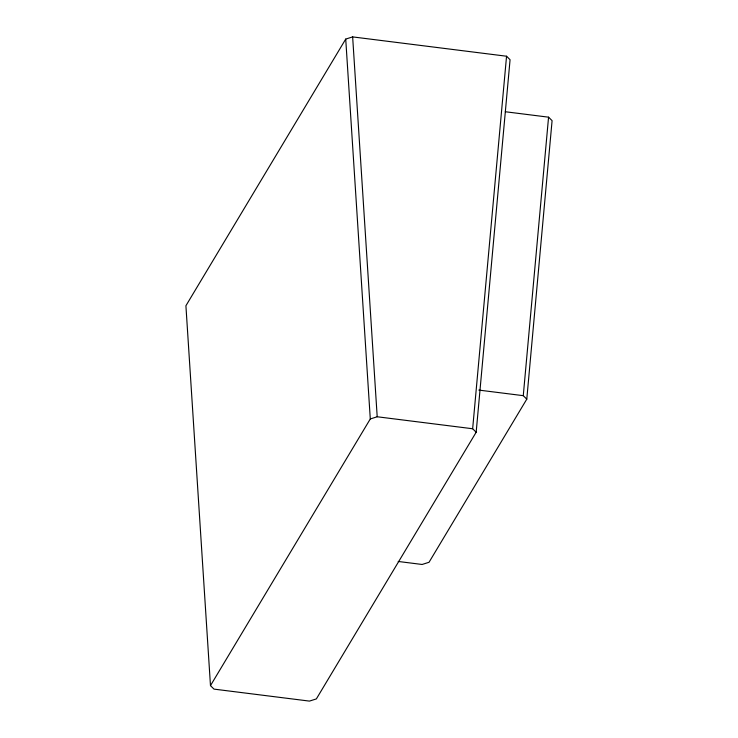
<?xml version="1.0" encoding="UTF-8"?>
<svg xmlns="http://www.w3.org/2000/svg" width="738" height="738" viewBox="0 0 738 738"><rect width="100%" height="100%" fill="white"/><g stroke="black" fill="none" stroke-linecap="round" stroke-linejoin="round"><path stroke-width="1.11" d="M476.167 432.247L472.652 428.75L506.554 56.226L352.644 36.9L345.725 39.086L185.911 305.753L210.478 685.62L213.992 689.117L309.443 701.1L316.362 698.914L476.167 432.247L510.069 59.723L506.554 56.226M398.188 561.461L422.108 564.469L429.027 562.282L526.784 399.157L523.27 395.669L548.565 117.176L505.309 111.742M526.784 399.157L552.089 120.663L548.565 117.176M210.478 685.62L370.291 418.953L345.725 39.086M370.291 418.953L377.201 416.767L472.652 428.75M478.842 390.088L523.27 395.669M352.644 36.9L377.201 416.767"/></g></svg>
